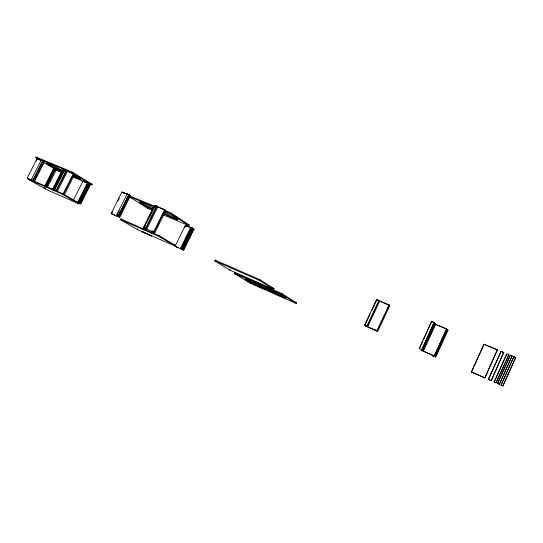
<?xml version="1.0" encoding="UTF-8"?>
<svg xmlns="http://www.w3.org/2000/svg" width="543" height="543" viewBox="0 0 543 543"><rect width="100%" height="100%" fill="white"/><g stroke="black" fill="none" stroke-linecap="round" stroke-linejoin="round"><path stroke-width="0.81" d="M491.164 380.704L503.728 352.475L500.999 351.341L488.272 379.36L491.164 380.704L503.728 352.475M494.116 381.905L506.877 353.771L508.872 354.722L496.119 382.856L494.116 381.905L496.119 382.856M494.639 381.301L506.877 353.771M495.942 382.7L508.872 354.722M497.469 383.344L510.25 355.149L512.09 355.916L499.472 384.301L497.469 383.344L499.472 384.301M497.646 383.501L510.067 356.093M499.302 384.145L512.09 355.916M501.04 384.96L513.848 356.69L515.694 357.457L503.049 385.917L501.04 384.96L503.049 385.917M501.216 385.116L513.848 356.69M502.879 385.761L515.694 357.457M484.872 377.921L497.402 349.801L483.949 344.208L471.304 371.921L484.872 377.921L497.402 349.801M488.449 379.516L500.822 352.285M471.5 372.091L478.166 357.477M478.872 355.936L483.949 344.208M434.108 322.467L421.843 349.699L434.108 322.467L431.583 321.422L419.339 348.606M421.66 350.405L434.02 323.676L446.611 328.909L434.414 356.052L421.66 350.405L434.414 356.052M422.101 350.174L434.536 323.275L435.371 323.628L435.819 324.035L423.411 350.9L422.101 350.174L423.411 350.9M422.936 350.54L435.371 323.628M434.19 355.875L446.611 328.909M434.414 356.344L446.774 329.506L447.622 329.859L448.043 330.253L435.703 357.056L434.414 356.344L435.703 357.056M435.255 356.71L447.622 329.859M419.685 347.859L422.8 341.113M423.492 339.613L431.583 321.422M389.032 304.956L389.799 305.6L377.724 331.44L376.923 330.87L389.032 304.956L377.344 300.096M364.543 325.243L376.618 299.471L378.946 300.442L379.74 301.094L367.679 326.832L364.543 325.243L367.129 326.445L379.211 300.659L376.618 299.471M364.815 325.433L370.143 314.078M371.914 310.291L376.53 300.449M366.858 326.248L378.946 300.442M296.139 303.544L296.464 302.858L282.15 293.722L234.875 272.939L234.542 273.624L250.058 283.161L296.139 303.544L281.81 294.435L234.542 273.624M281.81 294.435L282.15 293.722M273.713 289.399L274.059 288.679L260.151 279.808L215.15 260.158L214.797 260.878L229.73 270.075L273.713 289.399L259.792 280.555L214.797 260.878M250.058 283.161L250.377 282.496M259.792 280.555L260.151 279.808M229.73 270.075L230.062 269.376M163.436 214.94L188.828 225.583L189.154 224.917L171.303 213.182L165.126 210.623M181.158 248.904L180.432 248.47L190.776 227.381L191.34 227.619L180.989 248.714L181.715 249.149L192.046 228.08L190.776 227.381M183.772 250.113L182.129 249.217L192.487 228.101L194.102 229.024L183.772 250.113L175.097 246.244L185.387 225.284L193.749 228.793L183.412 249.895M193.043 228.331L182.692 249.461L182.129 249.217M188.828 225.583L170.964 213.874L171.303 213.182M175.267 246.155L175.593 245.484L159.561 235.886L120.79 218.958L120.458 219.623L137.189 229.424L175.267 246.155L159.221 236.578L120.458 219.623M184.64 227.761L185.373 226.261M142.646 229.105L151.633 210.949L152.162 211.166L143.169 229.336M145.348 225.61L144.248 227.829L143.841 227.585L154.836 205.369L156.56 206.089L157.762 206.869L146.78 229.065L145.558 228.331L156.56 206.089M149.379 217.471L152.305 211.553M154.137 207.854L155.237 205.634L154.836 205.369M143.922 229.777L145.049 227.51M144.621 229.044L145.368 227.531M144.771 230.028L145.517 228.515M151.307 233.008L152.434 230.727M151.68 233.225L152.427 231.712M152.753 232.893L153.499 231.372M153.628 232.051L164.651 209.727L155.984 206.136L165.045 209.985L154.029 232.289L145.015 228.298L145.429 228.542M153.119 233.117L153.873 231.596M154.26 232.526L154.836 232.777L165.832 210.501L164.651 209.727M159.221 236.578L159.561 235.886M152.664 210.426L147.282 208.173L147.601 207.528M137.189 229.424L137.508 228.779M111.125 213.535L121.876 191.991L130.49 195.656L119.698 217.329L111.125 213.535L112.93 214.512L112.089 214.017M111.919 213.039L112.659 211.553M117.845 201.161L119.324 198.195M116.331 215.605L127.143 193.899L128.8 194.584L129.207 194.849L118.394 216.569L116.331 215.605L118.136 216.589L128.935 194.917L128.107 194.394M116.752 215.856L119.358 210.616M128.8 194.584L117.967 216.318L118.394 216.569M130.082 195.392L119.284 217.085L119.698 217.329M73.583 199.77L83.059 180.948L89.561 183.67M87.525 182.658L77.629 202.349L78.104 202.559L88.007 182.862L87.525 182.658L88.814 183.358L78.925 203.028M28.548 178.681L28.236 179.299L46.318 189.514L79.027 203.876L79.332 203.258M79.57 203.204L89.486 183.48L88.998 183.276L79.088 202.987L80.798 203.903L90.688 184.22M80.391 203.673L90.287 183.975M90.301 184.301L91.855 184.953L92.161 184.335L72.416 172.138L36.143 157.083L35.831 157.694L39.463 159.893M56.092 190.532L66.294 170.353L67.57 171.14L57.395 191.279L56.092 190.532L56.913 191.068M66.721 170.617L56.526 190.783L54.639 189.901L64.827 169.749M66.327 172.43L67.081 170.936M28.236 179.299L61.379 193.79L61.698 193.159L79.909 203.455M91.855 184.953L72.097 172.769L72.416 172.138M73.821 173.828L63.612 194.055L27.15 178.07L37.121 158.475L44.098 161.38L44.533 161.644L34.521 181.348L34.08 181.097L44.098 161.38M63.986 194.333L64.474 194.55L74.669 174.351L74.174 174.14M44.702 186.106L53.642 168.473L55.854 169.552M45.15 186.31L54.096 168.663M45.911 185.855L47.77 182.183M45.992 186.785L54.924 169.158L43.813 162.527M46.08 186.711L55.033 169.049L55.488 169.246L56.316 169.742L47.377 187.389M46.535 186.914L55.488 169.246M52.386 189.582L61.352 171.853L54.463 168.968M53.051 189.134L61.617 172.199L60.796 171.697M52.8 189.819L61.759 172.104L61.352 171.853M53.594 190.274L62.54 172.579L61.155 172.002L61.563 172.253M54.008 190.512L62.947 172.83L62.54 172.579M36.408 160.999L37.175 159.493M31.318 179.719L33.157 180.581L32.709 180.33L42.754 160.572L43.189 160.837L33.109 180.676L31.318 179.719L41.349 159.988M127.557 194.163L129.207 194.849M155.237 205.634L156.961 206.347L145.965 228.576L143.841 227.585M130.49 195.656L121.876 191.991M123.118 192.785L123.661 193.009L122.833 192.48M163.491 209.53L164.067 209.768L162.703 209.014M165.255 210.263L165.832 210.501M130.415 196.213L155.101 206.462M431.814 321.626L434.332 322.678M35.831 157.694L72.097 172.769M129.309 196.559L154.762 207.141M164.794 211.308L170.964 213.874M435.819 324.035L434.536 323.275M66.803 170.821L73.4 173.563L63.185 193.803L64.474 194.55M484.879 344.71L497.571 349.991M512.253 356.099L510.25 355.149M37.562 158.739L41.431 160.355M42.985 160.999L44.533 161.644M66.497 170.78L72.355 173.217M503.89 352.665L500.999 351.341M514.004 356.866L515.85 357.64M377.609 300.313L389.29 305.173L377.195 331.06L365.303 325.793L376.923 330.87M434.977 324.185L446.821 329.112M38.424 159.269L38.892 159.459M389.799 305.6L388.503 304.847M448.043 330.253L446.774 329.506M89.059 183.039L92.161 184.335M187.613 224.273L189.154 224.917M54.877 169.219L61.759 172.104M89.242 183.615L83.059 180.948M85.746 182.305L84.308 181.708L84.708 181.953M56.153 169.993L63.137 172.918M73.23 177.147L88.753 183.649M194.102 229.024L185.387 225.284M187.966 226.696L186.5 225.997L188.163 226.696L187.457 226.234M114.037 214.994L114.58 215.232L113.195 214.499M419.094 348.423L421.843 349.699M471.304 371.921L484.682 377.765M488.272 379.36L490.981 380.541M28.935 179.02L27.15 178.07M377.724 331.44L376.414 330.721M43.956 187.579L44.411 187.776M75.362 201.467L77.513 202.41M78.952 203.041L80.798 203.903M174.072 244.818L175.593 245.484M270.977 287.322L274.059 288.679M75.429 201.657L75.905 201.867M180.432 248.47L180.989 248.714M142.28 231.82L150.554 235.506L141.526 231.372M149.664 235.228L151.626 236.144L151.253 235.927M257.287 285.55L259.595 286.568M294.163 301.84L296.464 302.858M54.639 189.901L55.074 190.145M61.379 193.79L79.027 203.876M148.918 234.793L150.194 235.465M120.79 218.958L122.969 220.241M143.121 232.071L144.397 232.75M142.049 231.603L142.802 232.051M177.161 247.208L178.247 247.852L176.237 246.916L176.597 247.126M145.395 228.331L146.21 228.82M176.611 246.963L177.337 247.398M175.097 246.244L175.457 246.461M153.452 232.037L154.836 232.777M152.278 231.528L153.085 232.01L151.701 231.277M36.143 157.083L38.322 158.4M48.476 164.556L50.648 165.88M38.024 158.936L39.836 159.852M71.839 173L72.681 173.522M84.939 181.817L86.147 182.557M84.464 181.613L85.265 182.109M215.15 260.158L217.281 261.475M234.875 272.939L237.691 274.677M129.234 196.681L147.282 208.173M151.633 210.949L152.379 211.417M124.49 193.172L125.311 193.695M123.947 192.941L124.768 193.471M127.143 193.899L128.386 194.693M156.391 206.109L157.185 206.632M186.901 226.003L187.606 226.465M192.487 228.101L193.186 228.562M366.355 326.105L366.912 326.499M374.046 329.689L375.356 330.409L374.819 330.029M386.121 303.856L386.636 304.284M264.509 288.136A11.518 0.699 25.7 0 1 246.665 279.523M251.552 280.799A11.518 0.699 25.7 0 1 253.513 281.688M286.107 297.367A11.539 0.706 25.6 0 1 277.405 293.892A11.539 0.706 25.6 0 1 266.314 288.15M153.282 209.91A11.315 0.964 26.4 0 1 139.666 202.152A11.315 0.964 26.4 0 1 154.097 208.329M164.767 212.177A11.294 0.977 26.3 0 1 177.86 219.705A11.294 0.977 26.3 0 1 163.626 213.657M153.601 209.259A11.315 0.971 26.4 0 1 140.04 201.677M177.921 219.094A11.294 0.991 26.3 0 1 163.952 212.999M63.687 172.45A10.697 0.808 26.9 0 1 49.834 165.595A10.697 0.808 26.9 0 1 49.481 164.101A10.697 0.808 26.9 0 1 63.375 171.133M73.889 174.805A10.65 0.821 26.8 0 1 81.104 179.353A10.65 0.821 26.8 0 1 73.061 176.19M64.244 171.452A10.65 0.821 26.8 0 1 64.963 170.563M63.993 171.846A10.697 0.814 26.9 0 1 54.381 167.332A10.697 0.814 26.9 0 1 47.2 163.029M81.355 178.776A10.65 0.828 26.8 0 1 73.366 175.579M64.556 170.835A10.65 0.828 26.8 0 1 63.246 169.979M77.588 176.034A10.65 0.828 26.8 0 1 78.837 176.767M433.436 356.16L432.601 355.794L433.884 356.507L433.436 356.16M45.245 188.251L44.791 188.054L45.212 188.292M249.807 282.136A11.518 0.686 25.7 0 0 265.846 289.236A11.518 0.686 25.7 0 0 250.791 281.294A11.518 0.686 25.7 0 0 249.807 282.136M269.226 290.681A11.539 0.699 25.6 0 0 285.774 298.059A11.539 0.699 25.6 0 0 271.31 290.349A11.539 0.699 25.6 0 0 269.226 290.681"/></g></svg>
